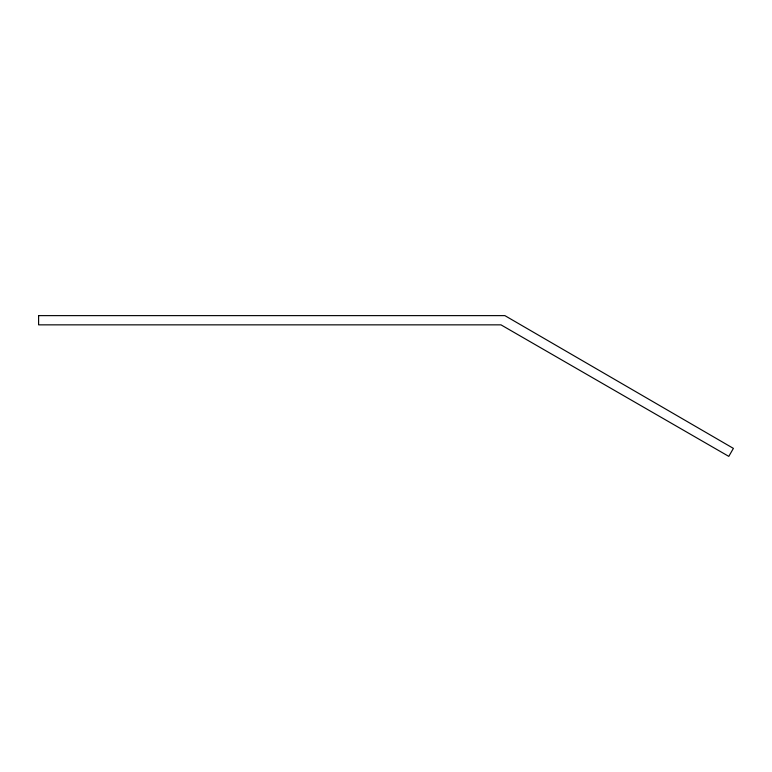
<?xml version="1.0" encoding="UTF-8"?>
<svg xmlns="http://www.w3.org/2000/svg" width="772" height="772" viewBox="0 0 772 772"><rect width="100%" height="100%" fill="white"/><g stroke="black" fill="none" stroke-linecap="round" stroke-linejoin="round"><path stroke-width="1.16" d="M38.6 315.623L38.6 324.848L500.97 324.848L728.787 456.377L733.4 448.387L504.869 315.623L38.6 315.623"/></g></svg>
